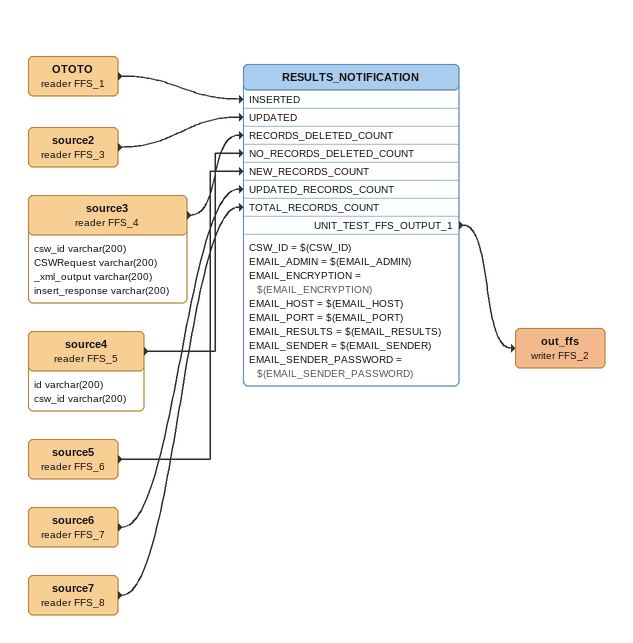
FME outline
OTOTO (reader FFS_1)
    -> RESULTS_NOTIFICATION [INSERTED]
source2 (reader FFS_3)
    -> RESULTS_NOTIFICATION [UPDATED]
source3 (reader FFS_4)
    attributes: csw_id varchar(200), CSWRequest varchar(200), _xml_output varchar(200), insert_response varchar(200)
    -> RESULTS_NOTIFICATION [RECORDS_DELETED_COUNT]
source4 (reader FFS_5)
    attributes: id varchar(200), csw_id varchar(200)
    -> RESULTS_NOTIFICATION [NO_RECORDS_DELETED_COUNT]
source5 (reader FFS_6)
    -> RESULTS_NOTIFICATION [NEW_RECORDS_COUNT]
source6 (reader FFS_7)
    -> RESULTS_NOTIFICATION [UPDATED_RECORDS_COUNT]
source7 (reader FFS_8)
    -> RESULTS_NOTIFICATION [TOTAL_RECORDS_COUNT]
RESULTS_NOTIFICATION
    CSW_ID = $(CSW_ID)
    EMAIL_ADMIN = $(EMAIL_ADMIN)
    EMAIL_ENCRYPTION = $(EMAIL_ENCRYPTION)
    EMAIL_HOST = $(EMAIL_HOST)
    EMAIL_PORT = $(EMAIL_PORT)
    EMAIL_RESULTS = $(EMAIL_RESULTS)
    EMAIL_SENDER = $(EMAIL_SENDER)
    EMAIL_SENDER_PASSWORD = $(EMAIL_SENDER_PASSWORD)
    UNIT_TEST_FFS_OUTPUT_1 -> out_ffs (writer FFS_2)
out_ffs (writer FFS_2)
